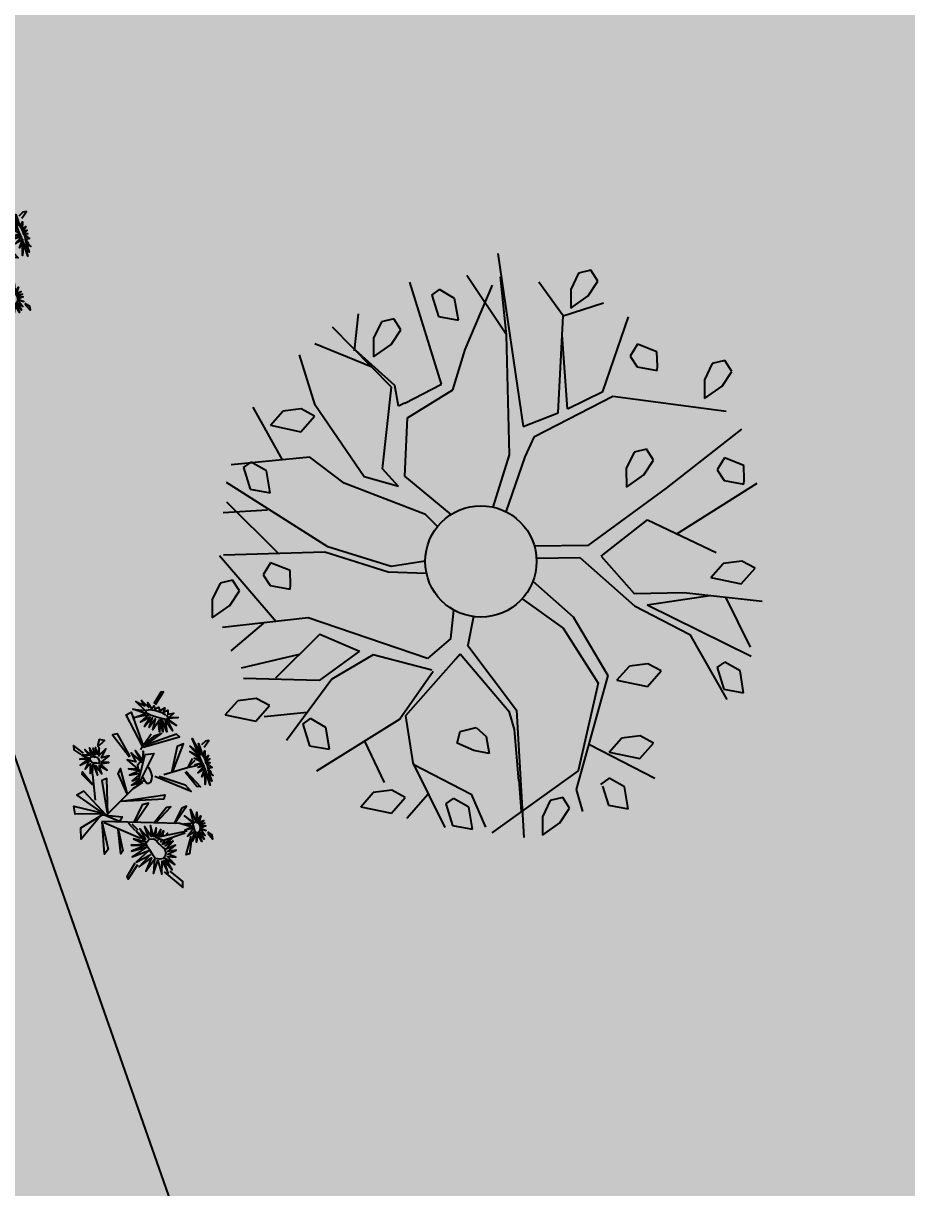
# Model space of a CAD drawing. Header units: millimetres. Extents: x 607619 to 1211550, y 1310734 to 2622648.
# Drawn here: x 607918.85 to 607925.52, y 1310976.86 to 1310985.65 of the extents above; entities that cross this region are included whole.
import ezdxf

# ---------------------------------------------------------------- set-up
doc = ezdxf.new("R2010")
doc.units = ezdxf.units.MM
doc.header["$PDMODE"] = 32
doc.header["$PDSIZE"] = 0.3
for name, color, linetype in [('ARBOLES', 102, 'Continuous'), ('FLORES', 7, 'Continuous'), ('MUEBLES', 1, 'Continuous'), ('PALME-1', 82, 'Continuous')]:
    doc.layers.add(name, color=color, linetype=linetype)
doc.styles.add('PUNTOS PI', font='arial.ttf', dxfattribs={"height": 2.75})
doc.dimstyles.new('COTAS LINDEROS', dxfattribs={"dimscale": 40, "dimtxt": 2.75, "dimasz": 0.06, "dimexe": 0.005, "dimexo": 0.005, "dimgap": 0.005, "dimtad": 2, "dimzin": 0, "dimdsep": 46, "dimtxsty": 'PUNTOS PI', "dimcen": 0.09, "dimclrd": 1, "dimclre": 1, "dimclrt": 3, "dimadec": 0, "dimazin": 0, "dimtfac": 1, "dimtofl": 0, "dimtmove": 0, "dimatfit": 3, "dimldrblk": 'ARCHTICK', "dimfxl": 1, "dimtolj": 1, "dimtzin": 0, "dimarcsym": 0})

# ---------------------------------------------------------------- blocks, each defined once
blk = doc.blocks.new('A$C48C97B70')
at = {"layer": 'PALME-1', "lineweight": 5}
for p, q in [((2.315, 6.6), (2.309, 6.418)), ((2.41, 6.325), (2.315, 6.6)), ((2.072, 6.54), (2.171, 6.533)), ((2.216, 6.497), (2.072, 6.54)), ((2.552, 6.547), (2.605, 6.122)), ((2.687, 6.026), (2.552, 6.547)), ((2.109, 6.384), (2.41, 6.325)), ((2.556, 6.176), (2.109, 6.384)), ((2.903, 6.407), (2.793, 5.89)), ((2.912, 5.72), (2.903, 6.407)), ((3.221, 6.198), (3.009, 5.561)), ((3.129, 5.334), (3.221, 6.198)), ((2.171, 6.148), (2.687, 6.026)), ((2.793, 5.89), (2.171, 6.148)), ((2.251, 5.877), (2.912, 5.72)), ((3.009, 5.561), (2.251, 5.877)), ((3.21, 5.152), (3.477, 5.948)), ((3.477, 5.948), (3.277, 4.976)), ((2.388, 5.472), (3.129, 5.334)), ((3.21, 5.152), (2.388, 5.472)), ((3.277, 4.976), (3.756, 5.506)), ((3.756, 5.506), (3.328, 4.818)), ((2.535, 5.1), (3.277, 4.976)), ((3.328, 4.818), (2.535, 5.1)), ((3.909, 4.977), (3.328, 4.818)), ((3.377, 4.635), (3.909, 4.977)), ((2.683, 4.767), (3.377, 4.635)), ((3.409, 4.484), (2.683, 4.767)), ((3.925, 4.65), (3.409, 4.484)), ((3.435, 4.33), (3.925, 4.65)), ((5.099, 4.709), (4.7, 4.004)), ((4.863, 4.035), (5.099, 4.709)), ((5.621, 4.675), (4.863, 4.035)), ((5.049, 4.06), (5.621, 4.675)), ((4.516, 3.959), (4.561, 4.59)), ((4.561, 4.59), (4.7, 4.004)), ((5.248, 4.076), (5.963, 4.571)), ((5.963, 4.571), (5.505, 4.079)), ((1.619, 4.431), (2.125, 3.798)), ((1.959, 3.803), (1.619, 4.431)), ((4.221, 3.864), (4.266, 4.448)), ((4.266, 4.448), (4.368, 3.915)), ((2.169, 4.399), (2.125, 3.798)), ((2.314, 3.783), (2.169, 4.399)), ((2.871, 4.392), (3.435, 4.33)), ((3.454, 4.176), (2.871, 4.392)), ((3.893, 4.364), (3.454, 4.176)), ((3.464, 4.032), (3.893, 4.364)), ((5.691, 4.07), (6.298, 4.391)), ((6.298, 4.391), (5.897, 4.047)), ((1.109, 4.315), (1.959, 3.803)), ((1.771, 3.798), (1.109, 4.315)), ((2.483, 4.305), (2.467, 3.763)), ((2.621, 3.736), (2.483, 4.305)), ((3.945, 3.747), (4.03, 4.282)), ((4.03, 4.282), (4.076, 3.806)), ((0.788, 4.157), (1.318, 3.745)), ((1.572, 3.782), (0.788, 4.157)), ((2.742, 4.179), (2.773, 3.702)), ((2.911, 3.665), (2.742, 4.179)), ((3.012, 4.138), (3.464, 4.032)), ((3.469, 3.911), (3.012, 4.138)), ((6.068, 4.019), (6.59, 4.15)), ((6.59, 4.15), (6.19, 3.993)), ((2.956, 4.034), (3.027, 3.628)), ((3.19, 3.57), (2.956, 4.034)), ((3.468, 3.739), (3.827, 4.113)), ((3.827, 4.113), (3.469, 3.911)), ((3.685, 3.61), (3.842, 4.104)), ((3.842, 4.104), (3.836, 3.693)), ((5.327, 3.442), (4.863, 4.035)), ((5.049, 4.06), (5.724, 3.492)), ((5.724, 3.492), (5.248, 4.076)), ((5.505, 4.079), (6.145, 3.565)), ((6.145, 3.565), (5.691, 4.07)), ((5.897, 4.047), (6.422, 3.625)), ((6.422, 3.625), (6.068, 4.019)), ((0.485, 3.926), (0.936, 3.651)), ((1.136, 3.706), (0.485, 3.926)), ((4.368, 3.915), (4.964, 3.413)), ((4.964, 3.413), (4.516, 3.959)), ((4.7, 4.004), (5.327, 3.442)), ((6.261, 3.976), (6.658, 3.683)), ((6.462, 3.919), (6.749, 3.967)), ((6.658, 3.683), (6.462, 3.919)), ((6.749, 3.967), (6.592, 3.874)), ((3.181, 3.857), (3.468, 3.739)), ((3.462, 3.617), (3.181, 3.857)), ((4.544, 3.399), (4.221, 3.864)), ((6.706, 3.831), (6.813, 3.725)), ((6.813, 3.725), (6.759, 3.809)), ((1.318, 3.745), (0.768, 3.135)), ((0.768, 3.135), (1.136, 3.706)), ((1.771, 3.798), (1.195, 3.13)), ((1.195, 3.13), (1.572, 3.782)), ((1.595, 3.144), (1.959, 3.803)), ((2.125, 3.798), (1.595, 3.144)), ((1.958, 3.173), (2.314, 3.783)), ((2.467, 3.763), (1.958, 3.173)), ((2.375, 3.225), (2.621, 3.736)), ((4.254, 3.401), (3.945, 3.747)), ((4.076, 3.806), (4.544, 3.399)), ((0.236, 3.642), (0.655, 3.551)), ((0.772, 3.596), (0.236, 3.642)), ((0.936, 3.651), (0.485, 3.15)), ((2.773, 3.702), (2.375, 3.225)), ((2.661, 3.273), (2.911, 3.665)), ((3.027, 3.628), (2.661, 3.273)), ((3.927, 3.415), (3.685, 3.61)), ((3.836, 3.693), (4.254, 3.401)), ((0.588, 3.523), (0.242, 3.171)), ((0.485, 3.15), (0.772, 3.596)), ((2.982, 3.339), (3.19, 3.57)), ((3.302, 3.524), (2.982, 3.339)), ((3.581, 3.546), (3.927, 3.415)), ((0.108, 3.437), (0.277, 3.37)), ((0.398, 3.434), (0.108, 3.437)), ((0.242, 3.171), (0.398, 3.434)), ((0.172, 3.309), (0.083, 3.188)), ((3.333, 3.347), (3.387, 2.981)), ((3.494, 3.304), (3.845, 3.186)), ((0.083, 3.188), (0.123, 3.278)), ((3.248, 3.258), (2.731, 3.212)), ((2.731, 3.212), (3.134, 3.129)), ((3.387, 2.981), (3.248, 3.258)), ((3.134, 3.129), (3.331, 2.658)), ((3.534, 3.189), (3.34, 2.708)), ((3.845, 3.186), (3.534, 3.189)), ((2.517, 3.065), (2.973, 2.919)), ((3.058, 3.034), (2.517, 3.065)), ((3.331, 2.658), (3.058, 3.034)), ((3.34, 2.708), (3.598, 3.029)), ((3.598, 3.029), (4.106, 2.989)), ((4.106, 2.989), (3.647, 2.918)), ((2.973, 2.919), (3.27, 2.374)), ((3.647, 2.918), (3.373, 2.451)), ((2.305, 2.87), (2.804, 2.657)), ((2.885, 2.79), (2.305, 2.87)), ((3.27, 2.374), (2.885, 2.79)), ((3.373, 2.451), (3.71, 2.789)), ((3.71, 2.789), (4.331, 2.805)), ((4.331, 2.805), (3.785, 2.652)), ((2.103, 2.613), (2.646, 2.352)), ((2.729, 2.522), (2.103, 2.613)), ((2.804, 2.657), (3.166, 1.967)), ((3.785, 2.652), (3.45, 2.173)), ((3.166, 1.967), (2.729, 2.522)), ((3.45, 2.173), (3.866, 2.519)), ((3.866, 2.519), (4.646, 2.527)), ((4.646, 2.527), (3.953, 2.391)), ((3.953, 2.391), (3.586, 1.876)), ((1.871, 2.113), (2.646, 2.352)), ((2.646, 2.352), (3.06, 1.619)), ((4.066, 2.239), (4.908, 2.274)), ((4.908, 2.274), (4.172, 2.112)), ((1.792, 1.596), (2.581, 2.199)), ((2.581, 2.199), (1.871, 2.113)), ((3.06, 1.619), (2.581, 2.199)), ((3.586, 1.876), (4.066, 2.239)), ((3.926, 1.441), (4.066, 2.239)), ((4.172, 2.112), (3.926, 1.441)), ((4.35, 1.136), (4.172, 2.112)), ((2.516, 2.023), (1.792, 1.596)), ((2.516, 2.023), (2.926, 1.242)), ((4.3, 1.974), (5.183, 1.983)), ((4.3, 1.974), (4.35, 1.136)), ((5.183, 1.983), (4.444, 1.835)), ((2.457, 1.832), (1.821, 1.24)), ((2.926, 1.242), (2.457, 1.832)), ((4.444, 1.835), (4.68, 0.999)), ((4.68, 0.999), (4.639, 1.669)), ((4.639, 1.669), (5.461, 1.659)), ((5.461, 1.659), (4.789, 1.558)), ((1.821, 1.24), (2.399, 1.582)), ((2.399, 1.582), (2.764, 0.846)), ((4.789, 1.558), (5.053, 0.924)), ((5.053, 0.924), (4.963, 1.444)), ((4.963, 1.444), (5.636, 1.437)), ((2.369, 1.398), (1.925, 0.874)), ((2.764, 0.846), (2.369, 1.398)), ((5.636, 1.437), (5.112, 1.358)), ((5.112, 1.358), (5.431, 0.925)), ((5.431, 0.925), (5.223, 1.3)), ((5.289, 1.268), (5.782, 1.241)), ((5.782, 1.241), (5.48, 1.184)), ((1.925, 0.874), (2.347, 1.192)), ((2.347, 1.192), (2.647, 0.589)), ((5.48, 1.184), (5.67, 0.964)), ((5.67, 0.964), (5.609, 1.136)), ((5.724, 1.097), (5.874, 1.11)), ((5.874, 1.11), (5.78, 1.08)), ((2.338, 1.019), (2.097, 0.538)), ((2.647, 0.589), (2.338, 1.019)), ((2.097, 0.538), (2.337, 0.894)), ((2.338, 0.821), (2.539, 0.37)), ((2.351, 0.612), (2.242, 0.343)), ((2.539, 0.37), (2.351, 0.612)), ((2.242, 0.343), (2.366, 0.476)), ((2.384, 0.355), (2.464, 0.229)), ((2.464, 0.229), (2.394, 0.298))]:
    blk.add_line(p, q, dxfattribs=at)
for points in [[(2.17, 6.478), (2.241, 6.61), (2.176, 6.535)], [(2.155, 6.219), (2.027, 6.48), (2.16, 6.356)], [(2.156, 6.01), (2.325, 6.474), (2.155, 6.219)], [(2.17, 5.812), (1.897, 6.276), (2.16, 5.937)], [(2.191, 5.641), (2.448, 6.263), (2.17, 5.812)], [(2.271, 5.255), (2.584, 6.015), (2.227, 5.436)], [(2.227, 5.436), (1.748, 5.928), (2.191, 5.641)], [(4.907, 5.267), (5.211, 5.884), (5.087, 5.37)], [(4.545, 5.014), (4.834, 5.833), (4.75, 5.166)], [(5.242, 5.447), (5.588, 5.859), (5.357, 5.498)], [(5.621, 5.597), (5.824, 5.804), (5.752, 5.637)], [(4.393, 4.884), (4.496, 5.717), (4.256, 4.754)], [(5.87, 5.669), (6.018, 5.646), (5.926, 5.682)], [(2.346, 5.01), (1.67, 5.556), (2.271, 5.255)], [(2.418, 4.824), (2.773, 5.631), (2.346, 5.01)], [(5.424, 5.526), (5.918, 5.521), (5.621, 5.597)], [(4.256, 4.754), (4.053, 5.439), (4.142, 4.634)], [(5.087, 5.37), (5.76, 5.335), (5.242, 5.447)], [(2.57, 4.504), (2.932, 5.265), (2.495, 4.652)], [(4.75, 5.166), (5.571, 5.125), (4.907, 5.267)], [(2.418, 4.824), (1.666, 5.198), (2.495, 4.652)], [(4.019, 4.489), (3.686, 5.027), (4.142, 4.634)], [(4.393, 4.884), (5.273, 4.819), (4.545, 5.014)], [(2.749, 4.211), (3.062, 4.925), (2.665, 4.34)], [(3.836, 4.239), (3.531, 4.739), (3.925, 4.367)], [(4.142, 4.634), (4.98, 4.546), (4.256, 4.754)], [(2.495, 4.652), (1.781, 4.688), (2.57, 4.504)], [(2.665, 4.34), (2.047, 4.205), (2.57, 4.504)], [(2.936, 3.961), (3.195, 4.526), (2.84, 4.084)], [(3.681, 3.983), (3.437, 4.467), (3.752, 4.108)], [(3.925, 4.367), (4.703, 4.31), (4.019, 4.489)], [(3.112, 3.763), (3.275, 4.247), (3.03, 3.852)], [(3.752, 4.108), (4.371, 4.052), (3.836, 4.239)], [(2.84, 4.084), (2.267, 3.963), (2.749, 4.211)], [(3.551, 3.72), (3.388, 4.212), (3.624, 3.876)], [(3.03, 3.852), (2.492, 3.783), (2.936, 3.961)], [(3.325, 3.56), (3.354, 3.929), (3.235, 3.642)], [(3.624, 3.876), (4.134, 3.884), (3.681, 3.983)], [(4.023, 3.434), (4.383, 3.838), (4.165, 3.413)], [(4.318, 3.383), (4.671, 3.85), (4.469, 3.347)], [(4.618, 3.304), (4.996, 3.811), (4.797, 3.243)], [(3.235, 3.642), (2.716, 3.653), (3.112, 3.763)], [(3.504, 3.607), (3.861, 3.703), (3.551, 3.72)], [(3.73, 3.458), (4.128, 3.79), (3.902, 3.447)], [(2.892, 3.311), (2.453, 3.629), (2.757, 3.26)], [(3.173, 3.397), (2.712, 3.637), (3.007, 3.35)], [(4.951, 3.181), (5.513, 3.622), (4.797, 3.243)], [(2.614, 3.199), (2.169, 3.579), (2.474, 3.131)], [(2.338, 3.057), (1.86, 3.471), (2.176, 2.959)], [(3.291, 3.426), (3.14, 3.089), (3.173, 3.397)], [(3.608, 3.461), (3.828, 3.163), (3.73, 3.458)], [(3.902, 3.447), (4.096, 2.975), (4.023, 3.434)], [(4.165, 3.413), (4.34, 2.817), (4.318, 3.383)], [(3.007, 3.35), (2.918, 2.847), (2.892, 3.311)], [(3.524, 3.316), (3.359, 2.985), (3.577, 3.207)], [(4.469, 3.347), (4.701, 2.603), (4.618, 3.304)], [(5.122, 3.102), (5.935, 3.312), (4.951, 3.181)], [(2.757, 3.26), (2.714, 2.641), (2.614, 3.199)], [(3.577, 3.207), (4.054, 3.003), (3.645, 3.048)], [(4.797, 3.243), (5.023, 2.432), (4.951, 3.181)], [(2.039, 2.865), (1.395, 3.175), (2.176, 2.959)], [(2.474, 3.131), (2.407, 2.354), (2.338, 3.057)], [(5.122, 3.102), (5.384, 2.259), (5.298, 3.008)], [(3.645, 3.048), (3.314, 2.661), (3.689, 2.935)], [(5.298, 3.008), (6.166, 3.04), (5.516, 2.873)], [(2.176, 2.959), (2.13, 2.118), (2.039, 2.865)], [(3.689, 2.935), (4.213, 2.799), (3.735, 2.799)], [(1.889, 2.751), (1.05, 2.782), (2.039, 2.865)], [(3.735, 2.799), (3.284, 2.372), (3.778, 2.649)], [(5.516, 2.873), (5.778, 2.094), (5.667, 2.764)], [(1.889, 2.751), (1.814, 1.872), (1.737, 2.622)], [(5.667, 2.764), (6.352, 2.708), (5.829, 2.634)], [(1.737, 2.622), (0.883, 2.467), (1.554, 2.443)], [(3.778, 2.649), (4.355, 2.548), (3.815, 2.498)], [(5.829, 2.634), (6.043, 1.995), (5.957, 2.518)], [(3.815, 2.498), (3.259, 1.952), (3.845, 2.347)], [(5.957, 2.518), (6.468, 2.348), (6.047, 2.431)], [(1.554, 2.443), (1.465, 1.626), (1.429, 2.305)], [(6.097, 2.378), (6.274, 1.917), (6.236, 2.221)], [(1.429, 2.305), (0.772, 2.102), (1.299, 2.143)], [(3.845, 2.347), (4.468, 2.241), (3.872, 2.159)], [(6.236, 2.221), (6.503, 2.108), (6.321, 2.114)], [(1.299, 2.143), (1.227, 1.473), (1.198, 2.002)], [(3.872, 2.159), (3.253, 1.588), (3.887, 1.994)], [(3.887, 1.994), (4.536, 1.694), (3.872, 2.159)], [(1.198, 2.002), (0.737, 1.726), (1.13, 1.897)], [(3.895, 1.806), (4.452, 1.178), (3.887, 1.994)], [(6.394, 2.016), (6.426, 1.87), (6.427, 1.969)], [(1.092, 1.835), (1.018, 1.347), (0.99, 1.652)], [(3.895, 1.806), (3.264, 1.188), (3.891, 1.606)], [(0.99, 1.652), (0.753, 1.484), (0.93, 1.529)], [(3.891, 1.606), (4.315, 0.848), (3.87, 1.351)], [(0.88, 1.418), (0.879, 1.268), (0.858, 1.364)], [(3.87, 1.351), (3.296, 0.762), (3.843, 1.166)], [(3.843, 1.166), (4.104, 0.531), (3.8, 0.963)], [(3.8, 0.963), (3.329, 0.481), (3.756, 0.796)], [(3.756, 0.796), (3.836, 0.264), (3.718, 0.676)], [(3.694, 0.607), (3.365, 0.24), (3.618, 0.413)], [(3.618, 0.413), (3.639, 0.123), (3.562, 0.288)], [(3.507, 0.179), (3.392, 0.083), (3.48, 0.128)]]:
    blk.add_lwpolyline(points, dxfattribs=at)
for centre, start, end in [((5.589, 6.144), 171.0105, 231.4464), ((6.694, 2.334), 100.4762, 160.9122), ((4.041, 0.074), 99.9493, 160.3853), ((0.46, 1.763), 329.1163, 29.5523), ((3.594, 0.025), 32.0006, 92.4366)]:
    blk.add_arc(centre, 3.435, start, end, dxfattribs=at)
at = {"layer": 'PALME-1', "lineweight": 5, "extrusion": (0, 0, -1)}
for centre, major_axis, start_param, end_param in [((0.035, 3.843), (2.429, 2.429), -0.156897, 0.89791), ((5.421, 0.645), (-2.429, 2.429), 0.173647, 1.228454), ((1.947, 0.368), (-2.429, 2.429), 0.182844, 1.237651), ((5.771, 0.927), (2.429, 2.429), 3.700109, 4.754916), ((6.759, 4.372), (-2.429, 2.429), 4.173367, 5.228174)]:
    blk.add_ellipse(centre, major_axis=major_axis, ratio=1, start_param=start_param, end_param=end_param, dxfattribs=at)
blk = doc.blocks.new('p_arbol04')
at = {"layer": 'ARBOLES'}
for p, q in [((-0.623, 1.751), (-0.408, 2.362)), ((0.051, 1.875), (0.346, 2.362)), ((0.761, 1.696), (0.543, 2.316)), ((0.739, 1.388), (0.805, 2.293)), ((0.772, 1.945), (1.1, 2.177)), ((-1.003, 0.765), (-1.206, 2.042)), ((-0.408, 1.55), (-1.03, 2.13)), ((-1.41, 1.113), (-1.364, 1.898)), ((0.778, 1.371), (0.783, 1.942)), ((1.121, 1.006), (1.721, 1.988)), ((-1.138, 1.515), (-1.476, 1.85)), ((-0.178, 0.97), (0.051, 1.875)), ((-1.98, 0.646), (-1.849, 1.574)), ((-1.07, 0.749), (-1.815, 1.547)), ((-0.375, 1.086), (-0.408, 1.55)), ((1.984, 0.831), (2.181, 1.574)), ((0.018, 0.878), (0.739, 1.388)), ((2.581, 1.481), (1.362, 0.043)), ((0.636, 1.196), (0.778, 1.371)), ((1.571, 1.059), (2.283, 1.298)), ((1.984, 0.831), (2.41, 1.295)), ((0.704, 1.166), (0.636, 1.196)), ((0.708, 1.165), (1.121, 1.006)), ((-1.718, 0.414), (-2.406, 1.04)), ((-0.047, 0.205), (-0.375, 1.086)), ((0.117, 0.646), (0.608, 1.04)), ((0.608, 1.04), (1.158, 0.873)), ((1.158, 0.873), (1.571, 1.059)), ((-0.014, 0.623), (-0.178, 0.97)), ((2.541, 0.507), (2.64, 0.947)), ((-2.079, 0.738), (-2.537, 0.808)), ((-0.71, 0.11), (-1.003, 0.765)), ((-0.014, 0.623), (0.018, 0.878)), ((1.034, -0.05), (1.984, 0.831)), ((-0.777, 0.094), (-1.07, 0.749)), ((0.136, -0.002), (0.117, 0.646)), ((-2.144, -0.12), (-2.668, 0.507)), ((-2.077, 0.227), (-2.603, 0.599)), ((1.722, -0.143), (2.541, 0.507)), ((2.541, 0.507), (2.934, 0.275)), ((-1.194, -0.839), (-1.718, 0.414)), ((1.82, -0.189), (2.383, 0.381)), ((-1.768, 0.206), (-2.439, 0.251)), ((-1.768, 0.206), (-1.62, -0.236)), ((-0.057, 0.021), (-0.047, 0.205)), ((-2.489, -0.25), (-2.832, 0.066)), ((-0.515, -0.225), (-0.777, 0.094)), ((-0.425, -0.127), (-0.71, 0.11)), ((1.362, 0.043), (1.722, -0.143)), ((-1.62, -0.236), (-2.144, -0.12)), ((0.496, -0.29), (1.034, -0.05)), ((1.132, -0.189), (1.362, -0.12)), ((1.362, -0.12), (2.246, -0.468)), ((2.214, -0.352), (3, -0.027)), ((-2.046, -0.213), (-2.865, -0.282)), ((-1.554, -0.375), (-2.046, -0.213)), ((0.551, -0.431), (1.132, -0.189)), ((1.82, -0.189), (2.214, -0.352)), ((-1.259, -0.955), (-1.554, -0.375)), ((2.246, -0.468), (2.934, -1.488)), ((-1.882, -1.048), (-2.898, -0.746)), ((-0.866, -0.885), (-0.616, -0.706)), ((-0.866, -0.885), (-1.194, -0.839)), ((-2.313, -0.92), (-2.505, -1.372)), ((-1.259, -0.978), (-1.882, -1.048)), ((-0.53, -0.911), (-0.801, -1.071)), ((0.394, -1.003), (0.706, -1.349)), ((0.866, -1.332), (0.474, -0.903)), ((-1.816, -1.071), (-2.144, -1.465)), ((-0.995, -1.071), (-1.816, -1.071)), ((-0.925, -1.07), (-1.039, -1.872)), ((-0.995, -1.07), (-0.925, -1.07)), ((-0.803, -1.07), (-0.978, -1.928)), ((-0.803, -1.071), (-0.801, -1.071)), ((-0.036, -1.178), (0.018, -1.72)), ((0.182, -1.14), (0.182, -1.72)), ((0.706, -1.349), (0.706, -2.138)), ((0.866, -1.332), (1.886, -1.558)), ((-2.144, -1.465), (-2.439, -2.184)), ((-2.153, -1.476), (-1.98, -2.161)), ((0.87, -1.512), (0.805, -2.045)), ((0.87, -1.512), (1.493, -1.628)), ((1.493, -1.628), (1.722, -2.416)), ((1.886, -1.558), (2.902, -1.744)), ((0.018, -1.72), (-0.178, -2.393)), ((0.182, -1.72), (-0.047, -2.416)), ((-2.287, -1.813), (-2.636, -1.813)), ((-1.039, -1.872), (-1.152, -2.045)), ((-0.978, -1.928), (-1.955, -2.892)), ((1.591, -1.966), (2.574, -2.254)), ((-1.152, -2.045), (-1.536, -2.447)), ((0.805, -2.045), (1.165, -2.44)), ((-1.98, -2.161), (-2.144, -2.509)), ((0.706, -2.138), (0.87, -2.787)), ((0.805, -2.231), (1.132, -3.437)), ((0.805, -2.231), (1.328, -2.67)), ((-1.525, -2.442), (-1.759, -2.685)), ((-0.047, -2.416), (-1.194, -2.973)), ((-0.178, -2.393), (-1.03, -2.857)), ((1.165, -2.44), (1.657, -3.135)), ((-1.03, -2.857), (-2.144, -2.602)), ((-0.735, -2.764), (-0.539, -3.53)), ((0.87, -2.787), (0.608, -3.553)), ((1.427, -2.811), (1.198, -3.367))]:
    blk.add_line(p, q, dxfattribs=at)
at = {"layer": 'ARBOLES', "color": 1}
for p, q in [((-0.965, 2.011), (-1.091, 1.802)), ((-0.965, 2.011), (-0.866, 1.988)), ((-0.431, 2.094), (-0.267, 1.802)), ((-0.431, 2.094), (-0.229, 2.094)), ((-0.079, 1.961), (-0.229, 2.094)), ((-0.829, 1.802), (-0.866, 1.988)), ((-0.042, 1.802), (-0.079, 1.961)), ((1.196, 1.935), (1.008, 1.882)), ((1.308, 1.855), (1.196, 1.935)), ((-1.091, 1.802), (-0.979, 1.616)), ((-0.979, 1.616), (-0.829, 1.802)), ((-0.267, 1.802), (-0.042, 1.802)), ((1.008, 1.882), (0.858, 1.749)), ((1.271, 1.722), (1.308, 1.855)), ((0.858, 1.749), (1.083, 1.696)), ((1.083, 1.696), (1.271, 1.722)), ((1.772, 1.719), (1.646, 1.51)), ((1.772, 1.719), (1.87, 1.696)), ((1.908, 1.51), (1.87, 1.696)), ((1.646, 1.51), (1.758, 1.324)), ((1.758, 1.324), (1.908, 1.51)), ((-2.254, 1.324), (-2.404, 1.191)), ((-2.066, 1.377), (-2.254, 1.324)), ((-1.954, 1.298), (-2.066, 1.377)), ((-1.991, 1.165), (-1.954, 1.298)), ((-2.404, 1.191), (-2.179, 1.138)), ((-2.179, 1.138), (-1.991, 1.165)), ((-1.691, 1.085), (-1.729, 0.953)), ((-1.541, 1.112), (-1.691, 1.085)), ((-1.466, 0.899), (-1.541, 1.112)), ((-1.729, 0.953), (-1.616, 0.767)), ((-1.579, 0.793), (-1.466, 0.899)), ((-1.616, 0.767), (-1.579, 0.793)), ((2.808, 0.634), (2.658, 0.501)), ((2.995, 0.687), (2.808, 0.634)), ((3.108, 0.608), (2.995, 0.687)), ((3.07, 0.475), (3.108, 0.608)), ((-3.093, 0.395), (-2.928, 0.103)), ((-3.093, 0.395), (-2.891, 0.395)), ((-2.741, 0.262), (-2.891, 0.395)), ((2.658, 0.501), (2.883, 0.448)), ((2.883, 0.448), (3.07, 0.475)), ((-2.703, 0.103), (-2.741, 0.262)), ((-2.928, 0.103), (-2.703, 0.103)), ((-2.614, -0.298), (-2.741, -0.507)), ((-2.614, -0.298), (-2.516, -0.322)), ((-2.479, -0.507), (-2.516, -0.322)), ((2.695, -0.322), (2.658, -0.454)), ((2.845, -0.295), (2.695, -0.322)), ((2.92, -0.507), (2.845, -0.295)), ((2.658, -0.454), (2.77, -0.64)), ((-2.741, -0.507), (-2.628, -0.693)), ((-2.628, -0.693), (-2.479, -0.507)), ((2.77, -0.64), (2.808, -0.613)), ((2.808, -0.613), (2.92, -0.507)), ((1.758, -1.091), (1.608, -1.224)), ((1.945, -1.038), (1.758, -1.091)), ((2.058, -1.118), (1.945, -1.038)), ((2.02, -1.251), (2.058, -1.118)), ((3.033, -1.091), (2.883, -1.224)), ((3.22, -1.038), (3.033, -1.091)), ((3.333, -1.118), (3.22, -1.038)), ((3.295, -1.251), (3.333, -1.118)), ((1.608, -1.224), (1.833, -1.277)), ((1.833, -1.277), (2.02, -1.251)), ((2.883, -1.224), (3.108, -1.277)), ((3.108, -1.277), (3.295, -1.251)), ((-2.868, -1.357), (-2.703, -1.649)), ((-2.868, -1.357), (-2.666, -1.357)), ((-2.516, -1.489), (-2.666, -1.357)), ((-2.479, -1.649), (-2.516, -1.489)), ((-1.669, -1.683), (-1.552, -1.621)), ((-1.552, -1.621), (-1.406, -1.724)), ((-2.703, -1.649), (-2.479, -1.649)), ((-1.61, -1.869), (-1.669, -1.683)), ((-1.406, -1.724), (-1.406, -1.869)), ((-1.523, -2.014), (-1.61, -1.869)), ((-1.406, -1.869), (-1.523, -2.014)), ((2.395, -1.834), (2.358, -1.967)), ((2.545, -1.808), (2.395, -1.834)), ((2.62, -2.02), (2.545, -1.808)), ((2.358, -1.967), (2.47, -2.153)), ((-2.239, -2.024), (-2.366, -2.233)), ((-2.239, -2.024), (-2.141, -2.047)), ((-2.104, -2.233), (-2.141, -2.047)), ((2.47, -2.153), (2.508, -2.126)), ((2.508, -2.126), (2.62, -2.02)), ((-2.366, -2.233), (-2.254, -2.418)), ((-2.254, -2.418), (-2.104, -2.233)), ((-0.019, -2.525), (0.146, -2.817)), ((-0.019, -2.525), (0.183, -2.525)), ((0.333, -2.657), (0.183, -2.525)), ((1.481, -2.551), (1.646, -2.843)), ((1.481, -2.551), (1.683, -2.551)), ((1.833, -2.684), (1.683, -2.551)), ((0.371, -2.817), (0.333, -2.657)), ((1.87, -2.843), (1.833, -2.684)), ((-1.466, -2.843), (-1.654, -2.896)), ((-1.354, -2.923), (-1.466, -2.843)), ((0.146, -2.817), (0.371, -2.817)), ((1.646, -2.843), (1.87, -2.843)), ((-1.654, -2.896), (-1.804, -3.029)), ((-1.391, -3.055), (-1.354, -2.923)), ((-1.194, -2.973), (-1.325, -3.182)), ((-0.656, -2.976), (-0.491, -3.268)), ((-0.656, -2.976), (-0.454, -2.976)), ((-0.304, -3.109), (-0.454, -2.976)), ((-1.804, -3.029), (-1.579, -3.082)), ((-1.579, -3.082), (-1.391, -3.055)), ((-0.866, -3.162), (-0.979, -3.135)), ((-0.267, -3.268), (-0.304, -3.109)), ((-0.979, -3.162), (-1.091, -3.347)), ((-0.829, -3.347), (-0.866, -3.162)), ((0.797, -3.245), (0.671, -3.454)), ((0.797, -3.245), (0.896, -3.268)), ((-1.091, -3.347), (-0.979, -3.533)), ((-0.979, -3.533), (-0.829, -3.347)), ((-0.491, -3.268), (-0.267, -3.268)), ((0.933, -3.454), (0.896, -3.268)), ((0.671, -3.454), (0.783, -3.639)), ((0.783, -3.639), (0.933, -3.454))]:
    blk.add_line(p, q, dxfattribs=at)
at = {"layer": 'ARBOLES'}
blk.add_circle((-0.03, -0.578), 0.6, dxfattribs=at)
blk = doc.blocks.new('FLORES-1')
at = {"color": 86, "linetype": 'Continuous'}
for p, q in [((0.0502, 0.3848), (0.0451, 0.4218)), ((0.05, 0.3824), (0.0606, 0.2806)), ((0.0541, 0.3853), (0.0678, 0.4185)), ((-0.1586, 0.1554), (-0.182, 0.2829)), ((0.2296, 0.2941), (0.188, 0.2313)), ((-0.188, 0.2719), (-0.1829, 0.1807)), ((-0.1829, 0.1807), (-0.1586, 0.1554)), ((0.0557, 0.1455), (-0.0023, 0.0095)), ((-0.1406, 0.0986), (-0.0275, -0.0132)), ((-0.0736, 0.0879), (-0.1048, 0.1009)), ((-0.0638, 0.0765), (-0.1013, 0.0899)), ((0.1682, 0.0169), (0.0701, -0.0123)), ((0.1682, 0.0169), (0.1963, 0.029))]:
    blk.add_line(p, q, dxfattribs=at)
at = {"color": 1, "linetype": 'Continuous'}
for p, q in [((0.0557, 0.1455), (0.0644, 0.1919)), ((0.0694, 0.1775), (0.0686, 0.1992)), ((-0.1826, 0.183), (-0.1963, 0.1686))]:
    blk.add_line(p, q, dxfattribs=at)
for points in [[(0.0843, 0.4415), (0.1519, 0.4398), (0.0851, 0.4466), (0.1237, 0.4554), (0.0719, 0.4528), (0.087, 0.4679), (0.0598, 0.4564), (0.0644, 0.4745), (0.0512, 0.4555), (0.05, 0.4737), (0.0445, 0.4574), (0.0356, 0.4701), (0.04, 0.4568), (0.023, 0.465), (0.0327, 0.4567), (0.0146, 0.4695), (0.017, 0.4544), (-0.0006, 0.459), (0.0112, 0.4507), (-0.0168, 0.4622), (-0.0012, 0.4499), (-0.0353, 0.4479), (-0.0044, 0.4423), (-0.0473, 0.4368), (0.006, 0.4404), (-0.0372, 0.4185), (0.0161, 0.4395), (-0.0041, 0.418), (0.022, 0.4431), (0.0165, 0.4087), (0.0327, 0.4423), (0.0357, 0.4179), (0.0416, 0.4419), (0.0499, 0.4103), (0.0484, 0.4411), (0.0759, 0.4171), (0.0647, 0.4387), (0.107, 0.4117), (0.074, 0.4402), (0.1266, 0.4197), (0.0889, 0.442)], [(0.2705, 0.347), (0.2429, 0.3072), (0.2804, 0.3342), (0.258, 0.2969), (0.2888, 0.3243), (0.2683, 0.2818), (0.2943, 0.3159), (0.2899, 0.2732), (0.3048, 0.3151), (0.317, 0.2581), (0.3149, 0.3043), (0.3503, 0.2646), (0.3266, 0.3073), (0.374, 0.2869), (0.3444, 0.3131), (0.3691, 0.3087), (0.3321, 0.326), (0.3524, 0.3303), (0.3238, 0.3359), (0.3306, 0.3472), (0.3157, 0.3464), (0.3194, 0.3623), (0.3036, 0.3618), (0.3063, 0.3841), (0.2932, 0.3733), (0.2935, 0.3922), (0.2785, 0.386), (0.2734, 0.4095), (0.2648, 0.3865), (0.2506, 0.4189), (0.2619, 0.3767), (0.2239, 0.4012), (0.2586, 0.3747), (0.2101, 0.3785), (0.2587, 0.3667), (0.2151, 0.3566), (0.2677, 0.3578), (0.2203, 0.3415), (0.2706, 0.3509), (0.2261, 0.3288), (0.2657, 0.3408)], [(-0.1567, 0.3184), (-0.1074, 0.3267), (-0.1607, 0.3288), (-0.1278, 0.3455), (-0.1627, 0.3351), (-0.1477, 0.3554), (-0.1674, 0.3382), (-0.1687, 0.3597), (-0.1757, 0.3388), (-0.1799, 0.3602), (-0.1812, 0.3378), (-0.1913, 0.3587), (-0.1918, 0.3359), (-0.209, 0.3539), (-0.1996, 0.3356), (-0.227, 0.3423), (-0.2093, 0.3278), (-0.2388, 0.3327), (-0.212, 0.3203), (-0.2443, 0.321), (-0.2086, 0.3167), (-0.2379, 0.3007), (-0.2016, 0.3168), (-0.2278, 0.2858), (-0.1944, 0.3107), (-0.202, 0.2765), (-0.1824, 0.3103), (-0.1757, 0.2753), (-0.1731, 0.3099), (-0.1516, 0.2824), (-0.1631, 0.3203), (-0.1228, 0.2957), (-0.1609, 0.3149)], [(0.1492, 0.2314), (0.1787, 0.2393), (0.1468, 0.2235), (0.194, 0.2102), (0.1441, 0.2166), (0.1902, 0.1927), (0.1504, 0.1953), (0.1705, 0.1668), (0.1205, 0.1923), (0.135, 0.1586), (0.1116, 0.1996), (0.1105, 0.1521), (0.1011, 0.1965)], [(-0.1607, 0.1698), (-0.138, 0.1872), (-0.1604, 0.1558), (-0.1247, 0.1726), (-0.1531, 0.1491), (-0.1072, 0.154), (-0.1492, 0.1403), (-0.1024, 0.1312), (-0.1509, 0.1284), (-0.1042, 0.1101), (-0.1514, 0.1155), (-0.105, 0.094), (-0.1592, 0.1105), (-0.1311, 0.0716), (-0.1697, 0.1079), (-0.1511, 0.054), (-0.1729, 0.1052), (-0.1736, 0.0451), (-0.1819, 0.1072), (-0.1961, 0.0402), (-0.1976, 0.1101), (-0.2207, 0.0464), (-0.2153, 0.1099), (-0.2431, 0.0509), (-0.2278, 0.1094), (-0.2696, 0.068), (-0.2383, 0.119), (-0.2896, 0.093), (-0.2478, 0.1287), (-0.3048, 0.1231), (-0.2566, 0.1442), (-0.3106, 0.1479), (-0.2569, 0.1533), (-0.3042, 0.1688), (-0.2526, 0.161), (-0.2874, 0.186), (-0.2476, 0.1704), (-0.2621, 0.2015), (-0.24, 0.1757), (-0.2373, 0.2132), (-0.23, 0.1793), (-0.2172, 0.2174), (-0.2181, 0.1762), (-0.1992, 0.2152), (-0.2046, 0.1778), (-0.1877, 0.2147), (-0.195, 0.1735)], [(-0.1663, 0.1964), (-0.1605, 0.2062), (-0.1667, 0.1997)], [(-0.1612, 0.1755), (-0.1468, 0.1952), (-0.1625, 0.1833)], [(0.0808, 0.1925), (0.0819, 0.1987), (0.0829, 0.1953)], [(0.0989, 0.1949), (0.0859, 0.1538), (0.0846, 0.1845)], [(-0.1774, 0.1722), (-0.1831, 0.1679), (-0.1789, 0.175)], [(-0.1686, 0.1637), (-0.1716, 0.1614), (-0.1688, 0.1652)], [(0.0795, 0.1808), (0.0705, 0.1454), (0.0695, 0.1728)], [(0.2251, 0.0688), (0.2578, 0.0818), (0.2366, 0.0651), (0.2641, 0.0686), (0.2369, 0.0559), (0.2658, 0.0585), (0.2374, 0.0503), (0.2722, 0.0453), (0.2428, 0.0399), (0.2731, 0.0265), (0.2453, 0.0346), (0.2572, 0.0057), (0.2363, 0.0279), (0.2446, -0.0073), (0.2325, 0.0247), (0.2219, -0.0147), (0.2242, 0.0234), (0.1999, -0.0024), (0.2114, 0.0242), (0.1755, 0.0088), (0.2059, 0.0343), (0.1592, 0.0344), (0.1972, 0.0431), (0.1573, 0.0521), (0.1918, 0.054), (0.1626, 0.0769), (0.1957, 0.0626), (0.188, 0.0948), (0.2015, 0.068), (0.2133, 0.1063), (0.2175, 0.0747), (0.2437, 0.1038), (0.2292, 0.0666)]]:
    blk.add_lwpolyline(points, dxfattribs=at)
at = {"color": 86, "linetype": 'Continuous'}
for points in [[(0.1019, 0.4713), (0.1197, 0.4991), (0.1224, 0.4846), (0.1144, 0.4639)], [(0.0406, 0.3673), (-0.0394, 0.3981), (-0.0323, 0.385), (0.0375, 0.3635)], [(0.0784, 0.4101), (0.0532, 0.3819)], [(0.0598, 0.3181), (0.146, 0.3992), (0.1457, 0.372), (0.0557, 0.3118)], [(0.1944, 0.245), (0.1778, 0.3949), (0.1918, 0.3884), (0.1979, 0.2569), (0.2165, 0.334), (0.2175, 0.2994), (0.2033, 0.2593)], [(0.333, 0.3555), (0.3684, 0.4043), (0.3714, 0.3931), (0.3378, 0.3497)], [(-0.2168, 0.3557), (-0.2345, 0.3682), (-0.251, 0.3638), (-0.2232, 0.3548)], [(0.0616, 0.261), (-0.0092, 0.3439), (-0.0421, 0.3569), (0.0672, 0.2438)], [(-0.2187, 0.2869), (-0.2704, 0.2564), (-0.2691, 0.243), (-0.2082, 0.2891)], [(-0.1698, 0.2986), (-0.1444, 0.2663), (-0.019, -0.0199)], [(-0.1364, 0.2468), (-0.0897, 0.3165), (-0.0903, 0.2963), (-0.1319, 0.2481)], [(-0.1044, 0.1805), (-0.0691, 0.2582), (-0.0648, 0.2416), (-0.1022, 0.1746)], [(0.0239, 0.0935), (-0.0156, 0.2537), (-0.0302, 0.2437), (0.0257, 0.0818)], [(0.0616, 0.1678), (0.1631, 0.2415), (0.1543, 0.2751), (0.0599, 0.1675)], [(0.1959, 0.2446), (0.3391, 0.2315), (0.3421, 0.253), (0.1985, 0.2468)], [(-0.2997, 0.1349), (-0.3853, 0.1809), (-0.3629, 0.1903), (-0.3052, 0.1589)], [(-0.0712, 0.1061), (-0.0219, 0.1809), (-0.0186, 0.1549), (-0.0676, 0.1007)], [(0.1791, 0.1825), (0.2816, 0.1697), (0.286, 0.1507), (0.1778, 0.1804)], [(0.0438, 0.1168), (0.1488, 0.1294), (0.1344, 0.1114), (0.0451, 0.1143)], [(0.2636, 0.0776), (0.2764, 0.1114), (0.2875, 0.094), (0.2677, 0.0789)], [(-0.2232, 0.0404), (-0.2617, -0.0103), (-0.2726, -0.0087), (-0.2328, 0.0487)], [(0.0041, -0.008), (-0.0324, 0.0635), (-0.0456, 0.0455), (0.0006, -0.0006)], [(-0.0004, 0.0135), (0.1328, 0.0641), (0.1322, 0.0424), (0.0039, 0.0133)], [(-0.0776, 0.0292), (-0.1594, 0.0137), (-0.1672, 0.003), (-0.0734, 0.0294)], [(-0.0029, 0.0057), (0.1197, -0.0414), (0.116, -0.0728), (0.0063, -0.0019)], [(0.1291, 0.0019), (0.1836, -0.0217), (0.1931, -0.0168), (0.1344, 0.0016)], [(0.2619, 0.0148), (0.3042, -0.0102), (0.2885, -0.0161), (0.2604, 0.0041)], [(-0.0195, -0.0195), (-0.1316, -0.0383), (-0.1444, -0.0589), (-0.0209, -0.0195)], [(0.0103, -0.0037), (-0.0538, -0.1228), (-0.0113, -0.1071), (0.0041, -0.008)], [(0.0063, -0.0019), (0.0474, -0.1069), (0.0795, -0.1008), (0.0103, -0.0037)]]:
    blk.add_lwpolyline(points, dxfattribs=at)
at = {"color": 50, "linetype": 'Continuous'}
for points in [[(0.0429, 0.4538), (0.0396, 0.455), (0.0295, 0.4548), (0.0196, 0.4532), (0.0069, 0.4511), (-0.0035, 0.448), (-0.0085, 0.4452), (-0.0035, 0.4418), (0.0154, 0.4411), (0.0333, 0.4416), (0.0548, 0.4408), (0.0689, 0.4408), (0.0845, 0.4432), (0.0814, 0.4518), (0.0672, 0.4548), (0.0531, 0.4551), (0.0395, 0.4534)], [(0.2779, 0.3797), (0.2711, 0.3809), (0.2628, 0.3777), (0.262, 0.3719), (0.2678, 0.3623), (0.2755, 0.3513), (0.2877, 0.3366), (0.3008, 0.3207), (0.3165, 0.3067), (0.3261, 0.3135), (0.322, 0.3291), (0.3148, 0.3404), (0.3073, 0.3505), (0.2937, 0.3662), (0.2803, 0.3767)], [(-0.1609, 0.3167), (-0.1598, 0.3191), (-0.1604, 0.3238), (-0.1625, 0.3283), (-0.1685, 0.3346), (-0.1714, 0.3359), (-0.182, 0.3366), (-0.192, 0.3351), (-0.2029, 0.3271), (-0.2072, 0.32), (-0.2037, 0.314), (-0.1977, 0.3111), (-0.1877, 0.3121), (-0.1782, 0.3128), (-0.1672, 0.3149), (-0.1586, 0.3175)], [(0.1166, 0.2321), (0.1105, 0.2343), (0.0996, 0.2362), (0.0882, 0.2361), (0.0742, 0.2337), (0.0628, 0.2278), (0.0535, 0.2194), (0.0515, 0.211), (0.0539, 0.2044), (0.0626, 0.2015), (0.0798, 0.1996), (0.086, 0.1986)], [(0.1037, 0.1965), (0.1076, 0.1963), (0.1236, 0.1952), (0.1373, 0.1991), (0.144, 0.2115), (0.1389, 0.2195), (0.1359, 0.2218)], [(0.2312, 0.0493), (0.2305, 0.0529), (0.2267, 0.0572), (0.2191, 0.0621), (0.2069, 0.0615), (0.2004, 0.0563), (0.204, 0.0491), (0.2072, 0.0408), (0.2139, 0.0314), (0.2242, 0.0301), (0.2321, 0.0312), (0.2373, 0.0391), (0.2335, 0.0476), (0.2297, 0.0523)]]:
    blk.add_lwpolyline(points, dxfattribs=at)
blk.add_lwpolyline([(-0.1752, 0.1549), (-0.1752, 0.1547), (-0.1791, 0.1554), (-0.1828, 0.1563), (-0.1856, 0.1574), (-0.1876, 0.1589), (-0.1897, 0.1598), (-0.1918, 0.1613), (-0.1947, 0.1619), (-0.2055, 0.167), (-0.2145, 0.171), (-0.2317, 0.1699), (-0.2429, 0.1622), (-0.2491, 0.1531), (-0.2457, 0.1387), (-0.2358, 0.1226), (-0.2222, 0.1192), (-0.2018, 0.1162), (-0.1857, 0.1125), (-0.1655, 0.1109), (-0.1556, 0.1299), (-0.1612, 0.1461)], close=True, dxfattribs=at)
blk = doc.blocks.new('arbusto5')
at = {"layer": 'FLORES'}
blk.add_blockref('FLORES-1', (0.1444, 0.0589), dxfattribs=at)
blk = doc.blocks.new('_ArchTick')
at = {"color": 0, "linetype": 'ByBlock', "const_width": 0.15}
blk.add_lwpolyline([(-0.5, -0.5), (0.5, 0.5)], dxfattribs=at)
blk = doc.blocks.new('*D82')
at = {"color": 7, "lineweight": -2, "transparency": 16777216}
blk.add_line((607924.9509, 1311040.6664), (607922.136, 1311049.6752), dxfattribs=at)
at = {"layer": 'Defpoints', "color": 0, "transparency": 16777216}
for p in [(607922.136, 1311049.6752), (607922.136, 1311049.6752), (607924.9509, 1311040.6664)]:
    blk.add_point(p, dxfattribs=at)
at = {"color": 7, "lineweight": -2, "transparency": 16777216, "xscale": 0.8, "yscale": 0.8, "zscale": 0.8}
for p, rotation in [((607922.136, 1311049.6752), 107.3516374005312), ((607924.9509, 1311040.6664), 287.3516374005312)]:
    blk.add_blockref('_ArchTick', p, dxfattribs=dict(at, rotation=rotation))
at = {"color": 7, "transparency": 16777216, "insert": (607922.7674, 1311044.9283), "char_height": 2.75, "width": 591.550129, "attachment_point": 5, "rotation": 287.35164, "style": 'PUNTOS PI'}
blk.add_mtext('\\A1;{\\fArial|b1|i0|c0|p34;\\H0.43636x;5.86 M}', dxfattribs=at)
blk = doc.blocks.new('*D83')
at = {"color": 7, "lineweight": -2, "transparency": 16777216}
blk.add_line((607840.9027, 1311025.406), (607838.4757, 1311032.5346), dxfattribs=at)
at = {"layer": 'Defpoints', "color": 0, "transparency": 16777216}
for p in [(607838.4757, 1311032.5346), (607838.4757, 1311032.5346), (607840.9027, 1311025.406)]:
    blk.add_point(p, dxfattribs=at)
at = {"color": 7, "lineweight": -2, "transparency": 16777216, "xscale": 0.8, "yscale": 0.8, "zscale": 0.8}
for p, rotation in [((607838.4757, 1311032.5346), 108.8013317098088), ((607840.9027, 1311025.406), 288.8013317098088)]:
    blk.add_blockref('_ArchTick', p, dxfattribs=dict(at, rotation=rotation))
at = {"color": 7, "transparency": 16777216, "insert": (607838.9199, 1311028.7084), "char_height": 2.75, "width": 591.550129, "attachment_point": 5, "rotation": 288.80133, "style": 'PUNTOS PI'}
blk.add_mtext('\\A1;{\\fArial|b1|i0|c0|p34;\\H0.43636x;3.67M}', dxfattribs=at)

msp = doc.modelspace()

# ---------------------------------------------------------------- hatches: boundary and pattern name
at = {"true_color": 0xebebeb}
h = msp.add_hatch(color=7, dxfattribs=at)
h.dxf.hatch_style = 1
h.paths.add_polyline_path([(607890.7986, 1311011.5452), (607907.578, 1310963.7254), (607915.5044, 1310965.5069, -0.350964), (607916.1074, 1310966.6592), (607922.6907, 1310968.9839), (607917.3867, 1310984.1019), (607910.7737, 1310981.7653, -0.41593), (607909.613, 1310982.2967), (607905.2162, 1310994.8271), (607898.4207, 1311014.2166)])
h.paths.add_polyline_path([(607901.7906, 1310996.7138), (607905.744, 1310985.5461), (607906.9392, 1310985.9692), (607902.9858, 1310997.1369)], flags=24)
h.paths.add_polyline_path([(607914.3846, 1310972.456), (607919.0209, 1310974.0906), (607918.571, 1310975.3668), (607913.9346, 1310973.7322)], flags=24)
h.paths.add_polyline_path([(607914.8172, 1310971.6922), (607919.3512, 1310973.3125), (607918.9145, 1310974.5344), (607914.3805, 1310972.9141)], flags=24)
at = {"true_color": 0xf8f6af}
h = msp.add_hatch(color=51, dxfattribs=at)
h.dxf.hatch_style = 1
h.paths.add_polyline_path([(607930.9045, 1311003.8271), (607906.2248, 1310995.1804), (607905.2162, 1310994.8271), (607909.613, 1310982.2967, 0.41593), (607910.7737, 1310981.7653), (607917.3867, 1310984.1019), (607922.6907, 1310968.9839), (607916.1074, 1310966.6592, 0.350964), (607915.5044, 1310965.5069), (607917.8117, 1310958.9312, 0.362883), (607918.9907, 1310958.4061), (607929.6964, 1310962.1157, -0.318731), (607930.2358, 1310961.8435), (607935.4691, 1310946.9289), (607946.9064, 1310950.9329), (607945.976, 1310953.9327)])
h.paths.add_polyline_path([(607926.9446, 1310978.1957), (607931.4646, 1310979.7893), (607930.9697, 1310981.1931), (607926.4496, 1310979.5995)], flags=24)
h.paths.add_polyline_path([(607926.9231, 1310977.169), (607932.4172, 1310979.1324), (607931.9369, 1310980.4764), (607926.4428, 1310978.513)], flags=24)

# ---------------------------------------------------------------- linework, layer by layer
msp.add_line((607922.6907, 1310968.9839), (607917.3867, 1310984.1019))

# ---------------------------------------------------------------- block references
at = {"layer": 'ARBOLES', "xscale": 0.7003965165590158, "yscale": 0.7003965165590158, "zscale": 0.7003965165590158, "rotation": 48.57546149059794}
msp.add_blockref('p_arbol04', (607922.0164, 1310981.8688), dxfattribs=at)
at = {"layer": 'MUEBLES', "linetype": 'Continuous', "xscale": -1.88948268775167, "yscale": 1.889482687538062, "zscale": 1.889482687758526, "rotation": 292.0945269993258}
for p in [(607918.0853, 1310983.3679), (607919.4635, 1310979.3749)]:
    msp.add_blockref('arbusto5', p, dxfattribs=at)
at = {"layer": 'PALME-1', "xscale": -0.8543869088344697, "yscale": 0.8543869088344699, "zscale": 0.8543869088344699, "rotation": 61.92829961941003}
msp.add_blockref('A$C48C97B70', (607932.8718, 1310985.9419), dxfattribs=at)

# ---------------------------------------------------------------- dimensions: what is measured, and where the dimension line sits
for p1, p2, text, picture, middle in [((607924.9509, 1311040.6664), (607922.136, 1311049.6752), '{\\fArial|b1|i0|c0|p34;\\H0.43636x;5.86 M}', '*D82', (607922.7674, 1311044.9283)), ((607840.9027, 1311025.406), (607838.4757, 1311032.5346), '{\\fArial|b1|i0|c0|p34;\\H0.43636x;3.67M}', '*D83', (607838.9199, 1311028.7084))]:
    dim = msp.add_aligned_dim(p1=p1, p2=p2, distance=0, text=text, dimstyle='COTAS LINDEROS', override={"dimtxt": 2, "dimasz": 0.02, "dimpost": 'm', "dimblk1": 'ArchTick', "dimblk2": 'ArchTick', "dimsah": 1, "dimclrd": 7, "dimclrt": 7})
    dim.commit()
    dim.dimension.update_dxf_attribs({"geometry": picture, "text_midpoint": middle})

doc.saveas('drawing.dxf')
